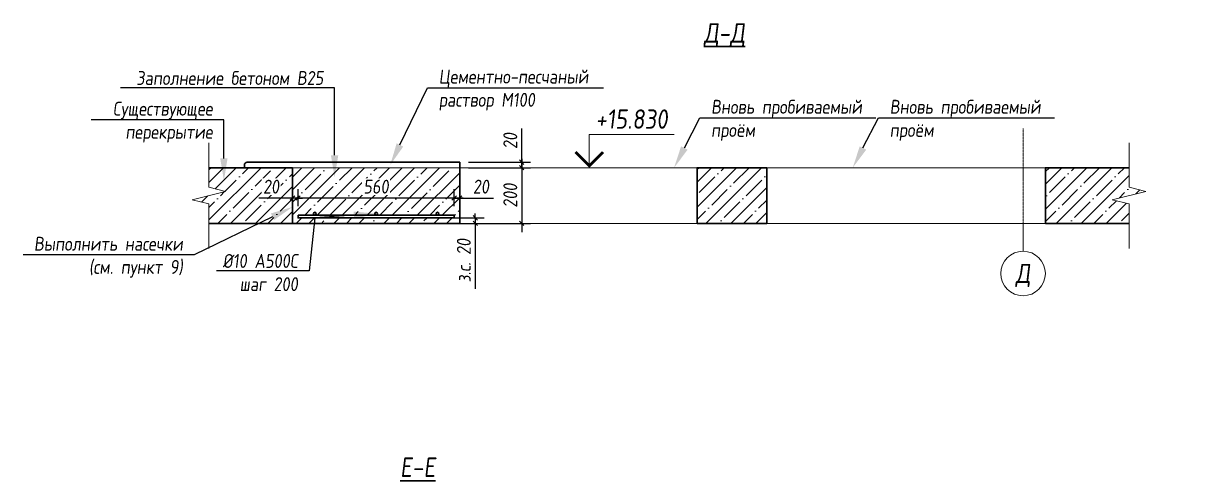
# Model space of a CAD drawing. Header units: millimetres. Extents: x -233751 to 529254, y -907864 to 285890.
# Drawn here: x 400563 to 404732, y 271617 to 273261 of the extents above; entities that cross this region are included whole.
import ezdxf
from ezdxf import colors
from ezdxf.entities.mleader import LeaderData, LeaderLine
from ezdxf.enums import TextEntityAlignment as Align
from ezdxf.math import Vec2, Vec3

# ---------------------------------------------------------------- set-up
doc = ezdxf.new("R2010")
doc.units = ezdxf.units.MM
doc.linetypes.add('ADSK_Штриховая_ш2 п1', pattern=[3, 2, -1])
doc.linetypes.add('осевая', pattern=[2, 1.25, -0.25, 0.25, -0.25])
doc.layers.get('0').update_dxf_attribs({"lineweight": 30})
doc.layers.get('Defpoints').update_dxf_attribs({"lineweight": 0})
for name, color, linetype, lineweight in [('_TEXT', 7, 'Continuous', 30), ('КР_Оси', 7, 'Continuous', 5), ('КР_Основная', 7, 'Continuous', 30), ('КР_Размеры отверстия', 7, 'Continuous', 5), ('КР_Тонкая', 250, 'Continuous', 0)]:
    doc.layers.add(name, color=color, linetype=linetype, lineweight=lineweight)
doc.styles.add('ISOCPEUR', font='isocpeur.ttf', dxfattribs={"width": 0.85, "oblique": 7})
doc.dimstyles.new('R_20', dxfattribs={"dimtxt": 50, "dimasz": 16, "dimexe": 32, "dimexo": 32, "dimgap": 16, "dimtad": 1, "dimdec": 0, "dimzin": 0, "dimdsep": 46, "dimtxsty": 'ISOCPEUR', "dimblk1": 'OBLIQUE', "dimblk2": 'OBLIQUE', "dimsah": 1, "dimcen": 0, "dimdle": 32, "dimclrd": 256, "dimclre": 256, "dimclrt": 256, "dimadec": 0, "dimazin": 0, "dimtfac": 2, "dimtdec": 0, "dimtmove": 0, "dimatfit": 2, "dimldrblk": 'OBLIQUE', "dimfxl": 300, "dimtvp": 3, "dimtfill": 1, "dimtolj": 1, "dimtzin": 0, "dimarcsym": 0})

# ---------------------------------------------------------------- blocks, each defined once
blk = doc.blocks.new('*U1960')
at = {"color": 0, "linetype": 'Continuous', "lineweight": -2}
blk.add_wipeout([(0, 0), (6, 0), (12, 0), (18, 0), (24, 0), (30, 0), (36, 0), (42, 0), (48, 0), (54, 0), (60, 0), (66, 0), (72, 0), (78, 0), (84, 0), (90, 0), (96, 0), (102, 0), (108, 0), (114, 0), (120, 0), (120.75, 3), (121.5, 6), (122.25, 9), (123, 12), (123.75, 15), (124.5, 18), (125.25, 21), (126, 24), (126.75, 27), (127.5, 30), (128.25, 33), (129, 36), (129.75, 39), (130.5, 42), (131.25, 45), (132, 48), (132.75, 51), (133.5, 54), (134.25, 57), (135, 60), (136.5, 54), (138, 48), (139.5, 42), (141, 36), (142.5, 30), (144, 24), (145.5, 18), (147, 12), (148.5, 6), (150, 0), (151.5, -6), (153, -12), (154.5, -18), (156, -24), (157.5, -30), (159, -36), (160.5, -42), (162, -48), (163.5, -54), (165, -60), (165.75, -57), (166.5, -54), (167.25, -51), (168, -48), (168.75, -45), (169.5, -42), (170.25, -39), (171, -36), (171.75, -33), (172.5, -30), (173.25, -27), (174, -24), (174.75, -21), (175.5, -18), (176.25, -15), (177, -12), (177.75, -9), (178.5, -6), (179.25, -3), (180, 0), (186, 0), (192, 0), (198, 0), (204, 0), (210, 0), (216, 0), (222, 0), (228, 0), (234, 0), (240, 0), (246, 0), (252, 0), (258, 0), (264, 0), (270, 0), (276, 0), (282, 0), (288, 0), (294, 0), (300, 0), (300, 200), (0, 200)], dxfattribs=at)
blk.add_lwpolyline([(-40, 0), (0, 0), (120, 0), (135, 60), (165, -60), (180, 0), (300, 0), (340, 0)], dxfattribs=at)
blk = doc.blocks.new('*U1961')
at = {"color": 0, "linetype": 'Continuous', "lineweight": -2}
blk.add_wipeout([(0, 0), (-6, 0), (-12, 0), (-18, 0), (-24, 0), (-30, 0), (-36, 0), (-42, 0), (-48, 0), (-54, 0), (-60, 0), (-66, 0), (-72, 0), (-78, 0), (-84, 0), (-90, 0), (-96, 0), (-102, 0), (-108, 0), (-114, 0), (-120, 0), (-120.75, -3), (-121.5, -6), (-122.25, -9), (-123, -12), (-123.75, -15), (-124.5, -18), (-125.25, -21), (-126, -24), (-126.75, -27), (-127.5, -30), (-128.25, -33), (-129, -36), (-129.75, -39), (-130.5, -42), (-131.25, -45), (-132, -48), (-132.75, -51), (-133.5, -54), (-134.25, -57), (-135, -60), (-136.5, -54), (-138, -48), (-139.5, -42), (-141, -36), (-142.5, -30), (-144, -24), (-145.5, -18), (-147, -12), (-148.5, -6), (-150, 0), (-151.5, 6), (-153, 12), (-154.5, 18), (-156, 24), (-157.5, 30), (-159, 36), (-160.5, 42), (-162, 48), (-163.5, 54), (-165, 60), (-165.75, 57), (-166.5, 54), (-167.25, 51), (-168, 48), (-168.75, 45), (-169.5, 42), (-170.25, 39), (-171, 36), (-171.75, 33), (-172.5, 30), (-173.25, 27), (-174, 24), (-174.75, 21), (-175.5, 18), (-176.25, 15), (-177, 12), (-177.75, 9), (-178.5, 6), (-179.25, 3), (-180, 0), (-186, 0), (-192, 0), (-198, 0), (-204, 0), (-210, 0), (-216, 0), (-222, 0), (-228, 0), (-234, 0), (-240, 0), (-246, 0), (-252, 0), (-258, 0), (-264, 0), (-270, 0), (-276, 0), (-282, 0), (-288, 0), (-294, 0), (-300, 0), (-300, -200), (0, -200)], dxfattribs=at)
blk.add_lwpolyline([(40, 0), (0, 0), (-120, 0), (-135, -60), (-165, 60), (-180, 0), (-300, 0), (-340, 0)], dxfattribs=at)
blk = doc.blocks.new('_OBLIQUE')
at = {"color": 0, "linetype": 'ByBlock'}
blk.add_line((-0.5, -0.5), (0.5, 0.5), dxfattribs=at)
blk = doc.blocks.new('*D310')
at = {"layer": 'Defpoints', "color": 0, "transparency": 16777216}
for p in [(402049.6, 272561.9), (402079.6, 272541.9), (402185.5, 272541.9)]:
    blk.add_point(p, dxfattribs=at)
at = {"layer": 'КР_Размеры отверстия', "lineweight": -2, "transparency": 16777216}
for p, q in [((402185.5, 272561.9), (402185.5, 272577.9)), ((402081.6, 272561.9), (402217.5, 272561.9)), ((402111.6, 272541.9), (402217.5, 272541.9)), ((402185.5, 272561.9), (402185.5, 272541.9)), ((402185.5, 272541.9), (402185.5, 272307.1))]:
    blk.add_line(p, q, dxfattribs=at)
at = {"layer": 'КР_Размеры отверстия', "lineweight": -2, "transparency": 16777216, "xscale": 16, "yscale": 16, "zscale": 16}
for p, rotation in [((402185.5, 272561.9), 270), ((402185.5, 272541.9), 90)]:
    blk.add_blockref('_OBLIQUE', p, dxfattribs=dict(at, rotation=rotation))
at = {"layer": 'КР_Размеры отверстия', "transparency": 16777216, "insert": (402144.5, 272408.5), "char_height": 50, "attachment_point": 5, "rotation": 90, "style": 'ISOCPEUR', "bg_fill": 3, "box_fill_scale": 1.1, "bg_fill_color": 256, "bg_fill_true_color": 13158600, "bg_fill_transparency": 0}
blk.add_mtext('\\A1;з.с. 20', dxfattribs=at)
blk = doc.blocks.new('*D318')
at = {"layer": 'Defpoints', "color": 0, "transparency": 16777216}
for p in [(401549.6, 272633), (401549.6, 272571.9), (402109.6, 272571.9)]:
    blk.add_point(p, dxfattribs=at)
at = {"layer": 'КР_Размеры отверстия', "lineweight": -2, "transparency": 16777216}
for p, q in [((401549.6, 272603.9), (401549.6, 272665)), ((402109.6, 272603.9), (402109.6, 272665)), ((402141.6, 272633), (401517.6, 272633))]:
    blk.add_line(p, q, dxfattribs=at)
at = {"layer": 'КР_Размеры отверстия', "lineweight": -2, "transparency": 16777216, "xscale": 16, "yscale": 16, "zscale": 16, "rotation": 180}
blk.add_blockref('_OBLIQUE', (401549.6, 272633), dxfattribs=at)
at = {"layer": 'КР_Размеры отверстия', "lineweight": -2, "transparency": 16777216, "xscale": 16, "yscale": 16, "zscale": 16}
blk.add_blockref('_OBLIQUE', (402109.6, 272633), dxfattribs=at)
at = {"layer": 'КР_Размеры отверстия', "transparency": 16777216, "insert": (401829.6, 272674), "char_height": 50, "attachment_point": 5, "style": 'ISOCPEUR', "bg_fill": 3, "box_fill_scale": 1.1, "bg_fill_color": 256, "bg_fill_true_color": 13158600, "bg_fill_transparency": 0}
blk.add_mtext('\\A1;560', dxfattribs=at)
blk = doc.blocks.new('*D319')
at = {"layer": 'Defpoints', "color": 0, "transparency": 16777216}
for p in [(402129.6, 272633), (402129.6, 272633), (402109.6, 272571.9)]:
    blk.add_point(p, dxfattribs=at)
at = {"layer": 'КР_Размеры отверстия', "lineweight": -2, "transparency": 16777216}
for p, q in [((402109.6, 272603.9), (402109.6, 272665)), ((402109.6, 272633), (402093.6, 272633)), ((402109.6, 272633), (402129.6, 272633)), ((402129.6, 272633), (402250.8, 272633))]:
    blk.add_line(p, q, dxfattribs=at)
at = {"layer": 'КР_Размеры отверстия', "lineweight": -2, "transparency": 16777216, "xscale": 16, "yscale": 16, "zscale": 16}
blk.add_blockref('_OBLIQUE', (402109.6, 272633), dxfattribs=at)
at = {"layer": 'КР_Размеры отверстия', "lineweight": -2, "transparency": 16777216, "xscale": 16, "yscale": 16, "zscale": 16, "rotation": 180}
blk.add_blockref('_OBLIQUE', (402129.6, 272633), dxfattribs=at)
at = {"layer": 'КР_Размеры отверстия', "transparency": 16777216, "insert": (402206.2, 272674), "char_height": 50, "attachment_point": 5, "style": 'ISOCPEUR', "bg_fill": 3, "box_fill_scale": 1.1, "bg_fill_color": 256, "bg_fill_true_color": 13158600, "bg_fill_transparency": 0}
blk.add_mtext('\\A1;20', dxfattribs=at)
blk = doc.blocks.new('*D320')
at = {"layer": 'Defpoints', "color": 0, "transparency": 16777216}
for p in [(401529.6, 272633), (401529.6, 272633), (401549.6, 272571.9)]:
    blk.add_point(p, dxfattribs=at)
at = {"layer": 'КР_Размеры отверстия', "lineweight": -2, "transparency": 16777216}
for p, q in [((401549.6, 272603.9), (401549.6, 272665)), ((401529.6, 272633), (401408.5, 272633)), ((401549.6, 272633), (401529.6, 272633)), ((401549.6, 272633), (401565.6, 272633))]:
    blk.add_line(p, q, dxfattribs=at)
at = {"layer": 'КР_Размеры отверстия', "lineweight": -2, "transparency": 16777216, "xscale": 16, "yscale": 16, "zscale": 16}
blk.add_blockref('_OBLIQUE', (401529.6, 272633), dxfattribs=at)
at = {"layer": 'КР_Размеры отверстия', "lineweight": -2, "transparency": 16777216, "xscale": 16, "yscale": 16, "zscale": 16, "rotation": 180}
blk.add_blockref('_OBLIQUE', (401549.6, 272633), dxfattribs=at)
at = {"layer": 'КР_Размеры отверстия', "transparency": 16777216, "insert": (401453.1, 272674), "char_height": 50, "attachment_point": 5, "style": 'ISOCPEUR', "bg_fill": 3, "box_fill_scale": 1.1, "bg_fill_color": 256, "bg_fill_true_color": 13158600, "bg_fill_transparency": 0}
blk.add_mtext('\\A1;20', dxfattribs=at)
blk = doc.blocks.new('*U1963')
at = {"color": 0, "linetype": 'Continuous', "lineweight": -2}
for p, q in [((200, 15950), (504.4, 15950)), ((200, 15830), (200, 15950)), ((0, 15830), (240, 15830))]:
    blk.add_line(p, q, dxfattribs=at)
at = {"color": 0, "linetype": 'Continuous', "lineweight": -2, "const_width": 10}
blk.add_lwpolyline([(249.4, 15886.5), (200, 15837.1), (150.6, 15886.5)], dxfattribs=at)
at = {"color": 0, "linetype": 'Continuous', "lineweight": -2, "style": 'ISOCPEUR', "oblique": 7, "width": 0.856383}
blk.add_text('+15.830', height=69.48, dxfattribs=at).set_placement((352.2, 16005), align=Align.MIDDLE_CENTER)
blk = doc.blocks.new('*D321')
at = {"layer": 'Defpoints', "color": 0, "transparency": 16777216}
for p in [(402129.6, 272761.9), (402129.6, 272741.9), (402352.2, 272761.9)]:
    blk.add_point(p, dxfattribs=at)
at = {"layer": 'КР_Размеры отверстия', "lineweight": -2, "transparency": 16777216}
for p, q in [((402352.2, 272761.9), (402352.2, 272883)), ((402161.6, 272761.9), (402384.2, 272761.9)), ((402161.6, 272741.9), (402384.2, 272741.9)), ((402352.2, 272741.9), (402352.2, 272761.9)), ((402352.2, 272741.9), (402352.2, 272725.9))]:
    blk.add_line(p, q, dxfattribs=at)
at = {"layer": 'КР_Размеры отверстия', "lineweight": -2, "transparency": 16777216, "xscale": 16, "yscale": 16, "zscale": 16}
for p, rotation in [((402352.2, 272761.9), 270), ((402352.2, 272741.9), 90)]:
    blk.add_blockref('_OBLIQUE', p, dxfattribs=dict(at, rotation=rotation))
at = {"layer": 'КР_Размеры отверстия', "transparency": 16777216, "insert": (402311.2, 272838.4), "char_height": 50, "attachment_point": 5, "rotation": 90, "style": 'ISOCPEUR', "bg_fill": 3, "box_fill_scale": 1.1, "bg_fill_color": 256, "bg_fill_true_color": 13158600, "bg_fill_transparency": 0}
blk.add_mtext('\\A1;20', dxfattribs=at)
blk = doc.blocks.new('*D322')
at = {"layer": 'Defpoints', "color": 0, "transparency": 16777216}
for p in [(402129.6, 272741.9), (402129.6, 272541.9), (402352.2, 272541.9)]:
    blk.add_point(p, dxfattribs=at)
at = {"layer": 'КР_Размеры отверстия', "lineweight": -2, "transparency": 16777216}
for p, q in [((402161.6, 272741.9), (402384.2, 272741.9)), ((402352.2, 272773.9), (402352.2, 272509.9)), ((402161.6, 272541.9), (402384.2, 272541.9))]:
    blk.add_line(p, q, dxfattribs=at)
at = {"layer": 'КР_Размеры отверстия', "lineweight": -2, "transparency": 16777216, "xscale": 16, "yscale": 16, "zscale": 16}
for p, rotation in [((402352.2, 272741.9), 90), ((402352.2, 272541.9), 270)]:
    blk.add_blockref('_OBLIQUE', p, dxfattribs=dict(at, rotation=rotation))
at = {"layer": 'КР_Размеры отверстия', "transparency": 16777216, "insert": (402311.2, 272641.9), "char_height": 50, "attachment_point": 5, "rotation": 90, "style": 'ISOCPEUR', "bg_fill": 3, "box_fill_scale": 1.1, "bg_fill_color": 256, "bg_fill_true_color": 13158600, "bg_fill_transparency": 0}
blk.add_mtext('\\A1;200', dxfattribs=at)
blk = doc.blocks.new('*U1969')
at = {"color": 0, "linetype": 'Continuous', "lineweight": -2}
blk.add_line((-340.8, 0), (-440.8, 0), dxfattribs=at)
at = {"color": 0, "linetype": 'ByBlock', "lineweight": -2, "ltscale": 2}
blk.add_line((0, 0), (-340.8, 0), dxfattribs=at)
at = {"color": 0, "linetype": 'Continuous', "lineweight": -2}
blk.add_circle((-520.8, 0), 80, dxfattribs=at)
at = {"color": 0, "linetype": 'Continuous', "lineweight": -2, "style": 'ISOCPEUR', "oblique": 7, "width": 0.856383}
blk.add_text('Д', height=69.5, rotation=270, dxfattribs=at).set_placement((-520.8, 0), align=Align.MIDDLE_CENTER)

msp = doc.modelspace()

# ---------------------------------------------------------------- hatches: boundary and pattern name
at = {"layer": 'КР_Тонкая'}
h = msp.add_hatch(dxfattribs=at)
h.set_pattern_fill('ANSI35', scale=10)
h.paths.add_polyline_path([(401529.6, 272741.9), (401529.6, 272541.9), (402129.6, 272541.9), (402129.6, 272741.9)])
h.paths.add_polyline_path([(402049.6, 272571.9, -0.414214), (402044.6, 272576.9, -1), (402054.6, 272576.9, -0.414214), (402049.6, 272571.9), (402109.6, 272571.9), (402109.6, 272561.9), (401549.6, 272561.9), (401549.6, 272571.9), (401609.6, 272571.9, -0.414214), (401604.6, 272576.9, -1), (401614.6, 272576.9, -0.414214), (401609.6, 272571.9), (401829.6, 272571.9, -0.414214), (401824.6, 272576.9, -1), (401834.6, 272576.9, -0.414214), (401829.6, 272571.9)], flags=16)
h.paths.add_polyline_path([(401765.5, 272616.5), (401879.7, 272616.5), (401894.4, 272736.4), (401780.2, 272736.4)], flags=24)

# ---------------------------------------------------------------- linework, layer by layer
at = {"layer": 'КР_Основная'}
for p, q in [((402129.6, 272541.9), (402129.6, 272761.9)), ((401529.6, 272541.9), (402129.6, 272541.9))]:
    msp.add_line(p, q, dxfattribs=at)
msp.add_lwpolyline([(402129.6, 272761.9), (401367.1, 272761.9, 0.414214), (401357.1, 272751.9), (401357.1, 272741.9)], format="xyb", dxfattribs=at)
for points in [[(402981.7, 272541.9), (402981.7, 272741.9), (403231.7, 272741.9), (403231.7, 272541.9)], [(401549.6, 272571.9), (402109.6, 272571.9), (402109.6, 272561.9), (401549.6, 272561.9)]]:
    msp.add_lwpolyline(points, close=True, dxfattribs=at)
for centre in [(401609.6, 272576.9), (401829.6, 272576.9), (402049.6, 272576.9)]:
    msp.add_circle(centre, 5, dxfattribs=at)
at = {"layer": 'КР_Тонкая', "linetype": 'ADSK_Штриховая_ш2 п1'}
msp.add_line((402129.6, 272741.9), (401529.6, 272741.9), dxfattribs=at)
at = {"layer": 'КР_Тонкая'}
for p, q in [((403231.7, 272741.9), (404231.7, 272741.9)), ((404231.7, 272541.9), (403231.7, 272541.9))]:
    msp.add_line(p, q, dxfattribs=at)
for points in [[(402981.7, 272741.9), (402129.6, 272741.9)], [(402981.7, 272541.9), (402129.6, 272541.9)]]:
    msp.add_lwpolyline(points, dxfattribs=at)

# ---------------------------------------------------------------- block references
at = {"layer": 'КР_Оси', "linetype": 'осевая', "rotation": 89.99999999999999}
msp.add_blockref('*U1969', (404151.3, 272882.7), dxfattribs=at)
at = {"layer": 'КР_Тонкая'}
msp.add_blockref('*U1963', (402394.6, 256911.9), dxfattribs=at)
at = {"layer": 'КР_Тонкая', "rotation": 270}
for name, p in [('*U1961', (401229.6, 272491.9)), ('*U1960', (404531.7, 272791.9))]:
    msp.add_blockref(name, p, dxfattribs=at)

# ---------------------------------------------------------------- texts
at = {"layer": '_TEXT', "char_height": 70, "attachment_point": 5, "style": 'ISOCPEUR'}
for s, insert in [('{\\LД-Д}', (403079.9, 273219.3)), ('{\\LЕ-Е}', (401979.3, 271665.9))]:
    msp.add_mtext(s, dxfattribs=dict(at, insert=insert))

# ---------------------------------------------------------------- leaders
at = {"layer": 'КР_Тонкая'}
ml = msp.add_multileader_mtext('Standard', dxfattribs=at)
ml.set_content('Цементно-песчаный\\Pраствор М100', color=256, style='ISOCPEUR')
ml.set_leader_properties()
ml.build(insert=Vec2(0, 0))
ml.multileader.update_dxf_attribs({"has_dogleg": 0, "text_left_attachment_type": 6, "text_right_attachment_type": 6, "arrow_head_size": 80, "scale": 20})
ctx = ml.context
ctx.base_point, ctx.scale, ctx.char_height, ctx.arrow_head_size, ctx.landing_gap_size, ctx.plane_origin = Vec3(402014.6, 273029.4), 20, 50, 80, 40, Vec3(401880.3, 272751.7)
ctx.left_attachment, ctx.right_attachment = 6, 6
notes = []
notes.append((ctx, [(0, (1, 1, 0), (401854.6, 273029.4), (1, 0), 160, [(0, [(401880.3, 272751.7)], 0, [])])]))
ctx.mtext.insert, ctx.mtext.flow_direction = Vec3(402054.6, 273094.4), 5
ml = msp.add_multileader_mtext('Standard', dxfattribs=at)
ml.set_content('Вновь пробиваемый\\Pпроём', color=256, style='ISOCPEUR')
ml.set_leader_properties()
ml.build(insert=Vec2(0, 0))
ml.multileader.update_dxf_attribs({"has_dogleg": 0, "text_left_attachment_type": 6, "text_right_attachment_type": 6, "arrow_head_size": 80, "scale": 20})
ctx = ml.context
ctx.base_point, ctx.scale, ctx.char_height, ctx.arrow_head_size, ctx.landing_gap_size, ctx.plane_origin = Vec3(402991.8, 272921), 20, 50, 80, 40, Vec3(402899, 272741.9)
ctx.left_attachment, ctx.right_attachment = 6, 6
notes.append((ctx, [(0, (1, 1, 0), (402831.8, 272921), (1, 0), 160, [(0, [(402899, 272741.9)], 0, [])])]))
ctx.mtext.insert, ctx.mtext.flow_direction = Vec3(403031.8, 272986), 5
ml = msp.add_multileader_mtext('Standard', dxfattribs=at)
ml.set_content('Вновь пробиваемый\\Pпроём', color=256, style='ISOCPEUR')
ml.set_leader_properties()
ml.build(insert=Vec2(0, 0))
ml.multileader.update_dxf_attribs({"has_dogleg": 0, "text_left_attachment_type": 6, "text_right_attachment_type": 6, "arrow_head_size": 80, "scale": 20})
ctx = ml.context
ctx.base_point, ctx.scale, ctx.char_height, ctx.arrow_head_size, ctx.landing_gap_size, ctx.plane_origin = Vec3(403632.9, 272921), 20, 50, 80, 40, Vec3(403540.1, 272741.9)
ctx.left_attachment, ctx.right_attachment = 6, 6
notes.append((ctx, [(0, (1, 1, 0), (403472.9, 272921), (1, 0), 160, [(0, [(403540.1, 272741.9)], 0, [])])]))
ctx.mtext.insert, ctx.mtext.flow_direction = Vec3(403672.9, 272986), 5
for ctx, leaders in notes:
    for number, flags, end, landing, length, lines in leaders:
        leader = LeaderData()
        leader.index, (leader.has_last_leader_line, leader.has_dogleg_vector, leader.attachment_direction) = number, flags
        leader.last_leader_point, leader.dogleg_vector, leader.dogleg_length = Vec3(end), Vec3(landing), length
        for number, points, colour, breaks in lines:
            line = LeaderLine()
            line.index, line.vertices, line.color, line.breaks = number, Vec3.list(points), colors.encode_raw_color(colour), breaks
            leader.lines.append(line)
        ctx.leaders.append(leader)

# ---------------------------------------------------------------- next in the draw order: hatches: boundary and pattern name
h = msp.add_hatch(dxfattribs=at)
h.set_pattern_fill('ANSI35', scale=10)
h.set_pattern_definition([(45, (0, 3604.18), (-44.901281, 44.901281), []), (45, (44.9, 3604.18), (-44.901281, 44.901281), [79.375, -15.875, 0, -15.875])])
h.paths.add_polyline_path([(404471.7, 272626.9), (404591.7, 272656.9), (404531.7, 272671.9), (404531.7, 272741.9), (404231.7, 272741.9), (404231.7, 272541.9), (404531.7, 272541.9), (404531.7, 272611.9)])
h.paths.add_polyline_path([(401229.6, 272741.9), (401229.6, 272671.9), (401289.6, 272656.9), (401169.6, 272626.9), (401229.6, 272611.9), (401229.6, 272541.9), (401529.6, 272541.9), (401529.6, 272741.9)])
h.paths.add_polyline_path([(403231.7, 272541.9), (403231.7, 272741.9), (402981.7, 272741.9), (402981.7, 272541.9)])

# ---------------------------------------------------------------- next in the draw order: linework, layer by layer
at = {"layer": 'КР_Основная'}
for points in [[(401229.6, 272541.9), (401529.6, 272541.9), (401529.6, 272741.9), (401229.6, 272741.9)], [(404531.7, 272541.9), (404231.7, 272541.9), (404231.7, 272741.9), (404531.7, 272741.9)]]:
    msp.add_lwpolyline(points, dxfattribs=at)

# ---------------------------------------------------------------- next in the draw order: leaders
at = {"layer": 'КР_Тонкая'}
ml = msp.add_multileader_mtext('Standard', dxfattribs=at)
ml.set_content('Заполнение бетоном В25', color=256, style='ISOCPEUR')
ml.set_leader_properties()
ml.build(insert=Vec2(0, 0))
ml.multileader.update_dxf_attribs({"has_dogleg": 0, "text_left_attachment_type": 6, "text_right_attachment_type": 6, "arrow_head_size": 80, "scale": 20})
ctx = ml.context
ctx.base_point, ctx.scale, ctx.char_height, ctx.arrow_head_size, ctx.landing_gap_size, ctx.plane_origin = Vec3(400927.5, 273029.4), 20, 50, 80, 40, Vec3(401680.7, 272706.8)
ctx.left_attachment, ctx.right_attachment, ctx.text_align_type = 6, 6, 2
notes = []
notes.append((ctx, [(1, (1, 1, 0), (401840.7, 273029.4), (-1, 0), 160, [(0, [(401680.7, 272706.8)], 0, [])])]))
ctx.mtext.insert, ctx.mtext.alignment, ctx.mtext.flow_direction = Vec3(401640.7, 273089.4), 3, 5
ml = msp.add_multileader_mtext('Standard', dxfattribs=at)
ml.set_content('Существующее\\Pперекрытие', color=256, style='ISOCPEUR')
ml.set_leader_properties()
ml.build(insert=Vec2(0, 0))
ml.multileader.update_dxf_attribs({"has_dogleg": 0, "text_left_attachment_type": 6, "text_right_attachment_type": 6, "arrow_head_size": 80, "scale": 20})
ctx = ml.context
ctx.base_point, ctx.scale, ctx.char_height, ctx.arrow_head_size, ctx.landing_gap_size, ctx.plane_origin = Vec3(400812.6, 272914.3), 20, 50, 80, 40, Vec3(401283.4, 272695.7)
ctx.left_attachment, ctx.right_attachment, ctx.text_align_type = 6, 6, 2
notes.append((ctx, [(1, (1, 1, 0), (401443.4, 272914.3), (-1, 0), 160, [(0, [(401283.4, 272695.7)], 0, [])])]))
ctx.mtext.insert, ctx.mtext.alignment, ctx.mtext.flow_direction = Vec3(401243.4, 272979.3), 3, 5
ml = msp.add_multileader_mtext('Standard', dxfattribs=at)
ml.set_content('Выполнить насечки\\P(см. пункт 9)', color=256, style='ISOCPEUR')
ml.set_leader_properties()
ml.build(insert=Vec2(0, 0))
ml.multileader.update_dxf_attribs({"has_dogleg": 0, "text_left_attachment_type": 6, "text_right_attachment_type": 6, "arrow_head_size": 80, "scale": 20})
ctx = ml.context
ctx.base_point, ctx.scale, ctx.char_height, ctx.arrow_head_size, ctx.landing_gap_size, ctx.plane_origin = Vec3(400580.3, 272428.8), 20, 50, 80, 40, Vec3(401240.5, 272864.2)
ctx.left_attachment, ctx.right_attachment, ctx.text_align_type = 6, 6, 2
notes.append((ctx, [(0, (1, 1, 0), (401336.5, 272428.8), (-1, 0), 160, [(0, [(401529.6, 272601)], 0, [])])]))
ctx.mtext.insert, ctx.mtext.alignment, ctx.mtext.flow_direction = Vec3(401136.5, 272493.8), 3, 5
ml = msp.add_multileader_mtext('Standard', dxfattribs=at)
ml.set_content('%%C10 А500С\\Pшаг 200', color=256, style='ISOCPEUR')
ml.set_leader_properties()
ml.build(insert=Vec2(0, 0))
ml.multileader.update_dxf_attribs({"has_dogleg": 0, "text_left_attachment_type": 6, "text_right_attachment_type": 6, "arrow_head_size": 80, "scale": 20})
ctx = ml.context
ctx.base_point, ctx.scale, ctx.char_height, ctx.arrow_head_size, ctx.landing_gap_size, ctx.plane_origin = Vec3(401221, 272371.9), 20, 50, 80, 40, Vec3(401829.6, 272576.9)
ctx.left_attachment, ctx.right_attachment, ctx.text_align_type = 6, 6, 2
notes.append((ctx, [(0, (1, 1, 0), (401749.1, 272371.9), (-1, 0), 160, [(1, [(401829.6, 272576.9), (401609.6, 272561.9)], 0, [])])]))
ctx.mtext.insert, ctx.mtext.alignment, ctx.mtext.flow_direction = Vec3(401549.1, 272431.9), 3, 5
for ctx, leaders in notes:
    for number, flags, end, landing, length, lines in leaders:
        leader = LeaderData()
        leader.index, (leader.has_last_leader_line, leader.has_dogleg_vector, leader.attachment_direction) = number, flags
        leader.last_leader_point, leader.dogleg_vector, leader.dogleg_length = Vec3(end), Vec3(landing), length
        for number, points, colour, breaks in lines:
            line = LeaderLine()
            line.index, line.vertices, line.color, line.breaks = number, Vec3.list(points), colors.encode_raw_color(colour), breaks
            leader.lines.append(line)
        ctx.leaders.append(leader)

# ---------------------------------------------------------------- next in the draw order: dimensions: what is measured, and where the dimension line sits
at = {"layer": 'КР_Размеры отверстия'}
dim = msp.add_linear_dim(base=(402185.5, 272541.9), p1=(402049.6, 272561.9), p2=(402079.6, 272541.9), angle=90, text='з.с. <>', dimstyle='R_20', override={"dimtofl": 1, "dimatfit": 3}, dxfattribs=at)
dim.commit()
dim.dimension.update_dxf_attribs({"geometry": '*D310', "text_midpoint": (402144.5, 272408.5)})

# ---------------------------------------------------------------- next in the draw order: dimensions: what is measured, and where the dimension line sits
dim = msp.add_linear_dim(base=(401549.6, 272633), p1=(402109.6, 272571.9), p2=(401549.6, 272571.9), dimstyle='R_20', dxfattribs=at)
dim.commit()
dim.dimension.update_dxf_attribs({"geometry": '*D318', "text_midpoint": (401829.6, 272674)})

# ---------------------------------------------------------------- next in the draw order: dimensions: what is measured, and where the dimension line sits
for base, p1, p2, picture, middle in [((401529.6, 272633), (401549.6, 272571.9), (401529.6, 272633), '*D320', (401453.1, 272633)), ((402129.6, 272633), (402109.6, 272571.9), (402129.6, 272633), '*D319', (402206.2, 272633))]:
    dim = msp.add_linear_dim(base=base, p1=p1, p2=p2, dimstyle='R_20', dxfattribs=at)
    dim.commit()
    dim.dimension.update_dxf_attribs({"geometry": picture, "text_midpoint": middle, "dimtype": 160})

# ---------------------------------------------------------------- next in the draw order: dimensions: what is measured, and where the dimension line sits
dim = msp.add_linear_dim(base=(402352.2, 272761.9), p1=(402129.6, 272741.9), p2=(402129.6, 272761.9), angle=90, dimstyle='R_20', dxfattribs=at)
dim.commit()
dim.dimension.update_dxf_attribs({"geometry": '*D321', "text_midpoint": (402311.2, 272838.4)})

# ---------------------------------------------------------------- next in the draw order: dimensions: what is measured, and where the dimension line sits
dim = msp.add_linear_dim(base=(402352.2, 272541.9), p1=(402129.6, 272741.9), p2=(402129.6, 272541.9), angle=90, dimstyle='R_20', dxfattribs=at)
dim.commit()
dim.dimension.update_dxf_attribs({"geometry": '*D322', "text_midpoint": (402311.2, 272641.9)})

doc.saveas('drawing.dxf')
